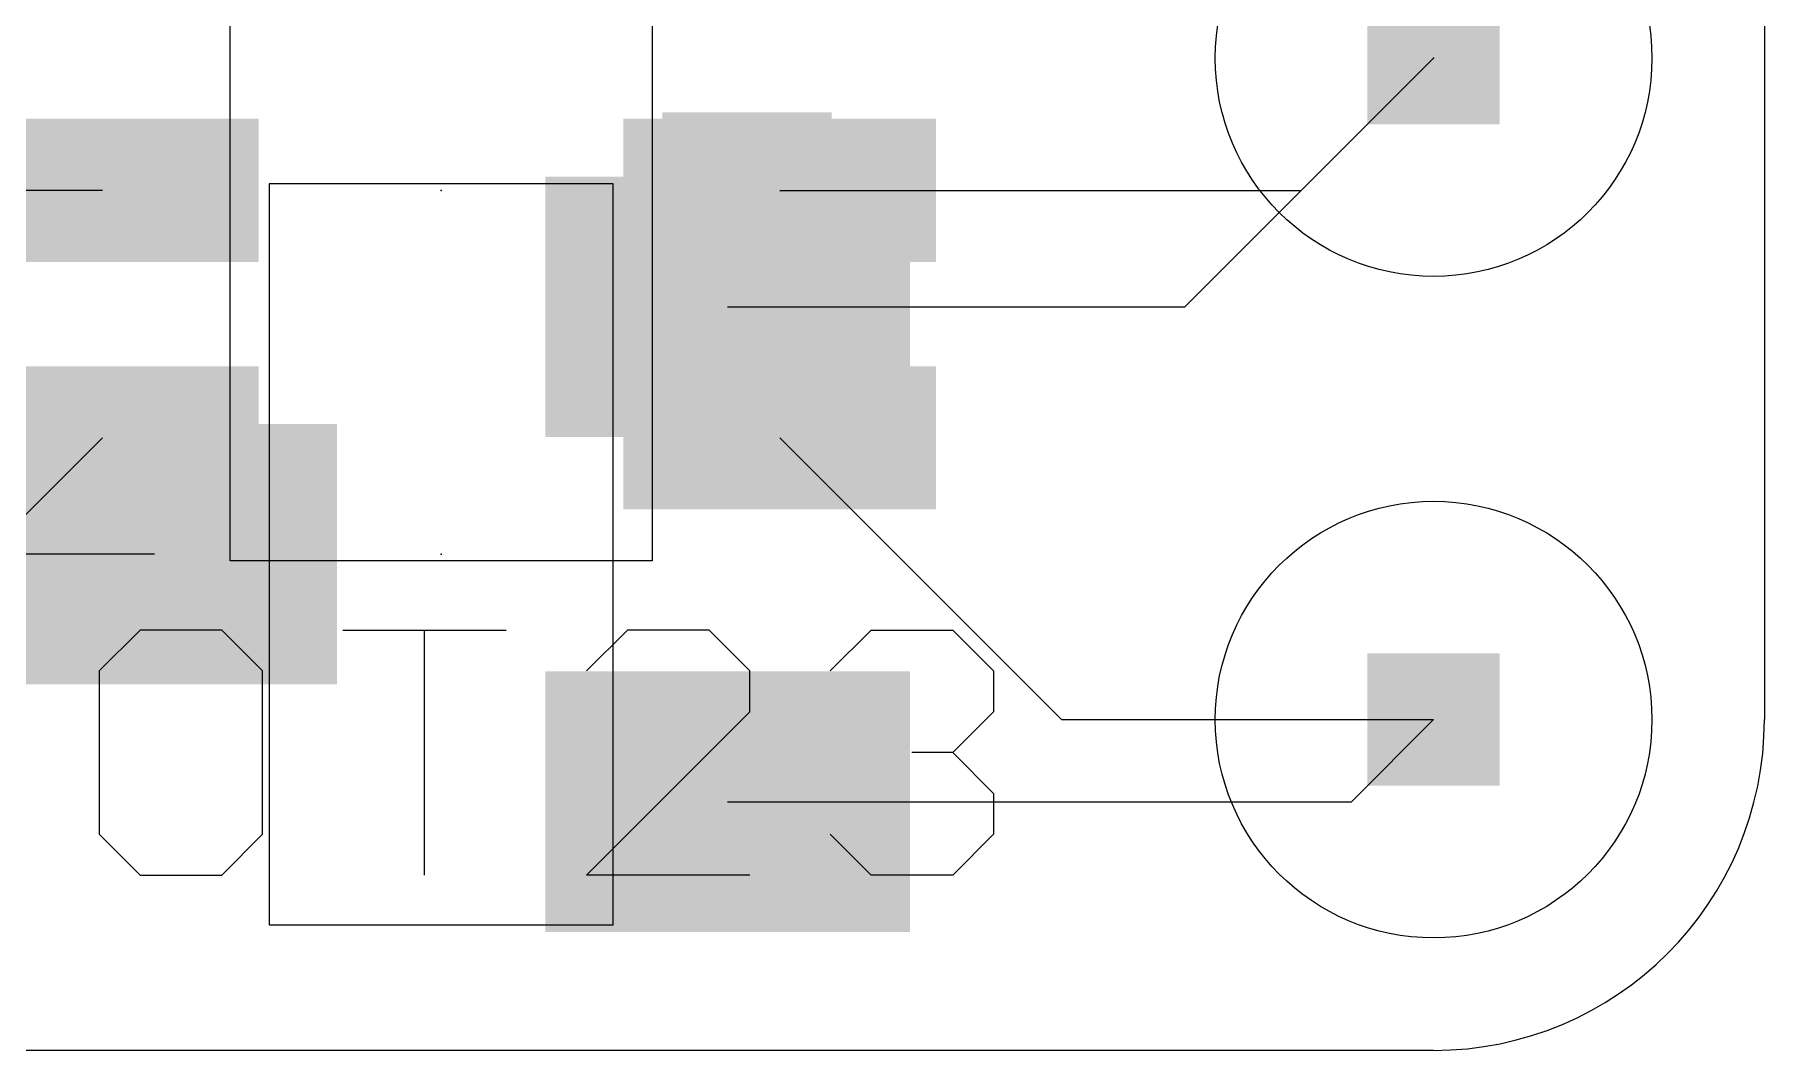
# Model space of a CAD drawing. Extents: x -5.1 to 5.1, y -3.8 to 3.8.
# Drawn here: x -1.56 to 5.08, y -3.81 to 0.09 of the extents above; entities that cross this region are included whole.
import ezdxf

# ---------------------------------------------------------------- set-up
doc = ezdxf.new("R2010")
doc.units = 0
for name, color, linetype in [('1', 22, 'CONTINUOUS'), ('16', 175, 'CONTINUOUS'), ('17', 82, 'CONTINUOUS'), ('20', 7, 'CONTINUOUS'), ('21', 253, 'CONTINUOUS'), ('23', 7, 'CONTINUOUS'), ('24', 7, 'CONTINUOUS'), ('51', 253, 'CONTINUOUS'), ('52', 253, 'CONTINUOUS')]:
    doc.layers.add(name, color=color, linetype=linetype)

# ---------------------------------------------------------------- blocks, each defined once
blk = doc.blocks.new('RECT')
blk.add_solid([(-0.5, -0.5), (0.5, -0.5), (-0.5, 0.5), (0.5, 0.5)])
blk = doc.blocks.new('ROUNDP')
blk.add_circle((0, 0), 0.5)

msp = doc.modelspace()

# ---------------------------------------------------------------- linework, layer by layer
at = {"layer": '1'}
for p, q in [((3.302, -0.508), (3.81, 0)), ((-1.3, -0.508), (-3.302, -0.508)), ((1.3, -0.508), (3.302, -0.508)), ((-1.3, -1.458), (-2.382, -2.54)), ((1.3, -1.458), (2.382, -2.54)), ((2.382, -2.54), (3.81, -2.54))]:
    msp.add_line(p, q, dxfattribs=at)
at = {"layer": '16'}
for p, q in [((2.855, -0.955), (3.81, 0)), ((1.1, -0.955), (2.855, -0.955)), ((-1.1, -1.905), (-3.175, -1.905)), ((3.495, -2.855), (3.81, -2.54)), ((1.1, -2.855), (3.495, -2.855))]:
    msp.add_line(p, q, dxfattribs=at)
at = {"layer": '20'}
for p, q in [((5.08, 2.286), (5.08, -2.54)), ((3.81, -3.81), (-3.81, -3.81))]:
    msp.add_line(p, q, dxfattribs=at)
msp.add_arc((3.81, -2.54), 1.27, 270, 0, dxfattribs=at)
at = {"layer": '21'}
for p, q in [((-0.81, -0.08), (-0.81, 0.014)), ((0.81, 0.014), (0.81, -1.03)), ((-0.81, -1.03), (-0.81, -0.936)), ((-0.81, -1.93), (-0.81, -1.836)), ((0.81, -1.836), (0.81, -1.93)), ((0.81, -1.93), (-0.81, -1.93)), ((-1.1556, -2.1963), (-1.3124, -2.3531)), ((-0.8421, -2.1963), (-1.1556, -2.1963)), ((-0.6853, -2.3531), (-0.8421, -2.1963)), ((-0.3769, -2.1963), (0.2502, -2.1963)), ((-0.0633, -3.1369), (-0.0633, -2.1963)), ((0.7154, -2.1963), (0.5587, -2.3531)), ((1.029, -2.1963), (0.7154, -2.1963)), ((1.1857, -2.3531), (1.029, -2.1963)), ((1.4942, -2.3531), (1.6509, -2.1963)), ((1.6509, -2.1963), (1.9645, -2.1963)), ((1.9645, -2.1963), (2.1212, -2.3531)), ((-1.3124, -2.3531), (-1.3124, -2.9801)), ((-0.6853, -2.9801), (-0.6853, -2.3531)), ((1.1857, -2.5098), (1.1857, -2.3531)), ((2.1212, -2.3531), (2.1212, -2.5098)), ((0.5587, -3.1369), (1.1857, -2.5098)), ((2.1212, -2.5098), (1.9645, -2.6666)), ((1.9645, -2.6666), (1.8077, -2.6666)), ((1.9645, -2.6666), (2.1212, -2.8234)), ((2.1212, -2.8234), (2.1212, -2.9801)), ((-1.3124, -2.9801), (-1.1556, -3.1369)), ((-0.8421, -3.1369), (-0.6853, -2.9801)), ((1.6509, -3.1369), (1.4942, -2.9801)), ((2.1212, -2.9801), (1.9645, -3.1369)), ((-1.1556, -3.1369), (-0.8421, -3.1369)), ((1.1857, -3.1369), (0.5587, -3.1369)), ((1.9645, -3.1369), (1.6509, -3.1369))]:
    msp.add_line(p, q, dxfattribs=at)
at = {"layer": '23'}
for p in [(3.81, 0), (0, -0.508)]:
    msp.add_point(p, dxfattribs=at)
at = {"layer": '24'}
msp.add_point((0, -1.905), dxfattribs=at)
at = {"layer": '51'}
for p, q in [((-0.81, -1.93), (-0.81, 0.914)), ((0.81, 0.914), (0.81, -1.93))]:
    msp.add_line(p, q, dxfattribs=at)
at = {"layer": '52'}
for p, q in [((0.6604, -0.4826), (-0.6604, -0.4826)), ((-0.6604, -0.4826), (-0.6604, -3.3274)), ((0.6604, -3.3274), (0.6604, -0.4826)), ((-0.6604, -3.3274), (0.6604, -3.3274))]:
    msp.add_line(p, q, dxfattribs=at)

# ---------------------------------------------------------------- block references
at = {"layer": '1', "xscale": 0.55, "yscale": 1.2, "rotation": 270}
for p in [(-1.3, -0.508), (1.3, -0.508), (-1.3, -1.458), (1.3, -1.458)]:
    msp.add_blockref('RECT', p, dxfattribs=at)
at = {"layer": '16', "yscale": 1.4, "rotation": 270}
for p in [(1.1, -0.955), (-1.1, -1.905), (1.1, -2.855)]:
    msp.add_blockref('RECT', p, dxfattribs=at)
at = {"layer": '17', "xscale": 1.6764, "yscale": 1.6764}
for p in [(3.81, 0), (3.81, 0), (3.81, -2.54), (3.81, -2.54)]:
    msp.add_blockref('ROUNDP', p, dxfattribs=at)
at = {"layer": '51', "rotation": 270}
for p, xscale, yscale in [((3.81, 0), 0.508, 0.508), ((-1.175, -0.508), 0.5, 0.65), ((1.175, -0.458), 0.5, 0.65), ((-1.175, -1.458), 0.5, 0.65), ((1.175, -1.458), 0.5, 0.65), ((3.81, -2.54), 0.508, 0.508)]:
    msp.add_blockref('RECT', p, dxfattribs=dict(at, xscale=xscale, yscale=yscale))
at = {"layer": '52', "xscale": 0.4572, "yscale": 0.5842, "rotation": 270}
for p in [(1.0033, -0.9652), (-1.0033, -1.905), (1.0033, -2.8448)]:
    msp.add_blockref('RECT', p, dxfattribs=at)

doc.saveas('drawing.dxf')
